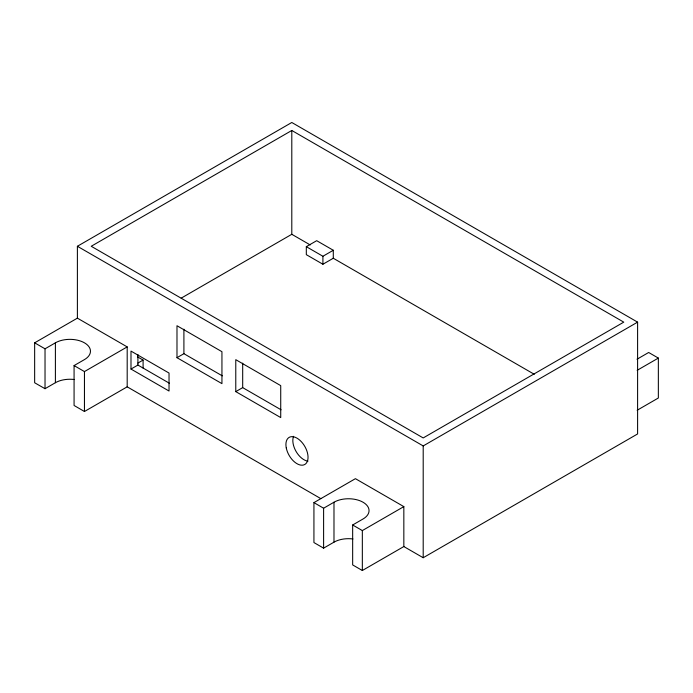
<?xml version="1.0" encoding="UTF-8"?>
<svg xmlns="http://www.w3.org/2000/svg" width="693" height="693" viewBox="0 0 693 693"><rect width="100%" height="100%" fill="white"/><g stroke="black" fill="none" stroke-linecap="round" stroke-linejoin="round"><path stroke-width="1.04" d="M320.816 498.622L127.191 386.833L127.191 346.898L77.391 318.148L77.391 246.275L291.796 122.488L637.603 322.141L637.603 433.948L423.198 557.735L403.837 546.552L362.335 570.512L352.659 564.916L352.659 524.991L363.028 518.996A20.539 11.859 0 0 0 363.028 502.226A20.539 11.859 0 0 0 333.983 502.226L323.605 508.22L313.929 502.624L313.929 542.558L323.605 548.146L333.983 542.16A20.539 11.859 0 0 1 352.954 538.963M291.796 130.475L91.225 246.275L423.198 437.941L623.769 322.141L291.796 130.475L291.796 234.295L181.202 298.146M74.368 379.53A20.539 11.859 0 0 0 55.397 382.718L45.028 388.704L34.65 382.761L34.65 342.827L77.391 318.148M34.65 342.827L45.028 348.813L55.397 342.827A20.539 11.859 0 0 1 84.451 342.827A20.539 11.859 0 0 1 84.451 359.598L74.073 365.583L74.073 405.474L84.451 411.503L127.191 386.833M74.073 365.583L84.451 371.578L127.191 346.898M333.29 258.255L322.912 264.241L306.315 254.66L306.315 246.673L316.692 240.688L333.29 250.268L333.29 258.255L534.26 374.281M137.907 363.071L143.096 360.074L143.096 368.061M306.315 246.673L322.912 256.263L333.29 250.268M130.994 369.057L169.031 391.025L169.031 373.051L130.994 351.091L130.994 369.057L137.907 365.064L169.456 383.281M176.984 357.683L221.942 383.636L221.942 351.689L176.984 325.736L176.984 357.683L183.905 353.69L222.297 375.857M235.776 391.623L280.726 417.576L280.726 385.629L235.776 359.676L235.776 391.623L242.689 387.63L281.089 409.797M313.929 502.624L355.422 478.672L403.837 506.618L403.837 546.552M77.391 246.275L423.198 445.928L637.603 322.141M637.144 370.322L658.35 358.082L658.35 398.007L637.144 410.256M352.659 524.991L362.335 530.578L403.837 506.618M658.35 358.082L648.665 352.486L638.296 358.48A20.539 11.859 0 0 1 636.971 359.182M291.796 234.295L310.239 244.941M137.56 356.886L143.096 360.074M423.198 445.928L423.198 557.735M362.335 530.578L362.335 570.512M333.983 502.226L333.983 542.16M323.605 508.22L323.605 548.146M322.912 256.263L322.912 264.241M242.689 363.141L242.689 387.63M183.905 329.192L183.905 353.69M137.907 354.495L137.907 365.064M84.451 371.578L84.451 411.503M55.397 342.827L55.397 382.718M45.028 348.813L45.028 388.704M307.969 461.157A15.653 9.035 60 0 1 296.084 451.472A15.653 9.035 60 0 1 293.589 436.313M286.27 447.955A15.653 9.035 60 0 0 304.755 464.501A15.653 9.035 60 0 0 299.913 440.298A15.653 9.035 60 0 0 286.27 447.955"/></g></svg>
